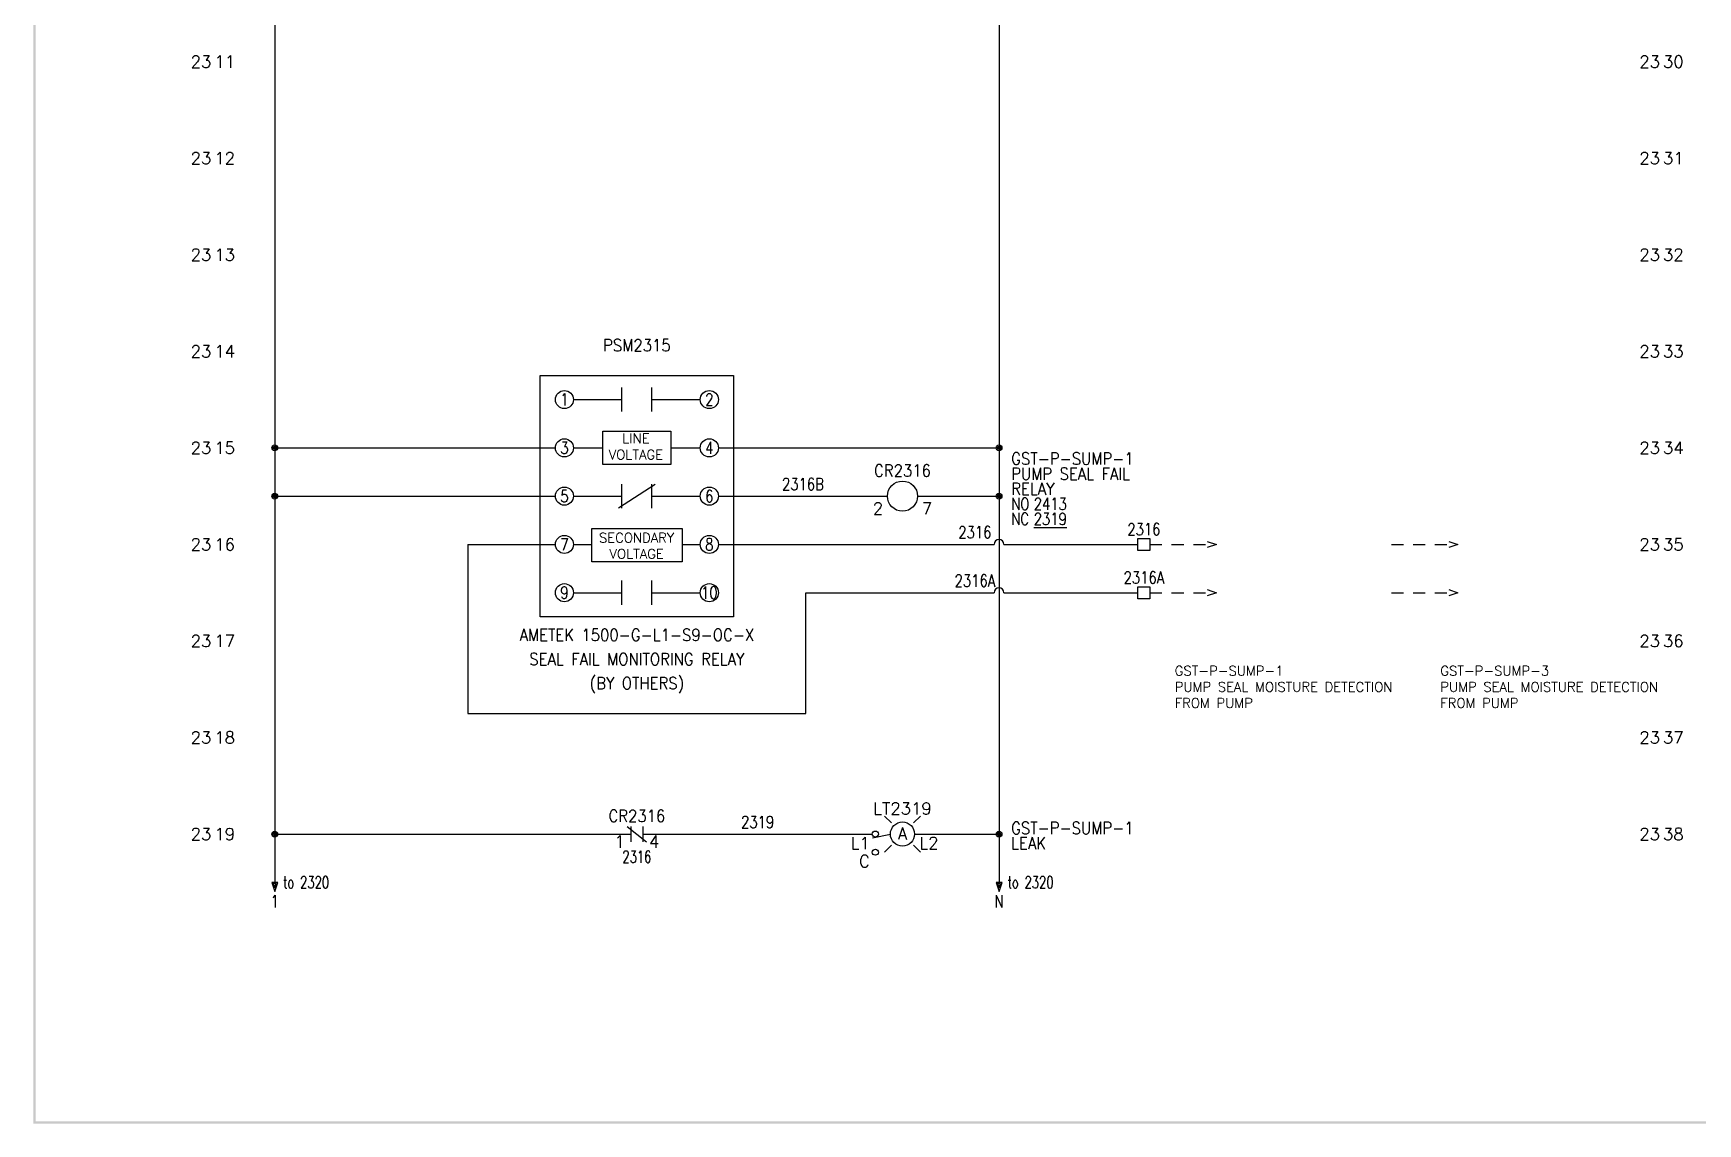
# Model space of a CAD drawing. Header units: inches. Extents: x 0 to 33.9, y 0 to 22.6.
# Drawn here: x 0 to 17.23, y 0 to 11.29 of the extents above; entities that cross this region are included whole.
import ezdxf
from ezdxf.enums import TextEntityAlignment as Align

# ---------------------------------------------------------------- set-up
doc = ezdxf.new("R2010")
doc.units = ezdxf.units.IN
doc.header["$MEASUREMENT"] = 0
doc.linetypes.add('HIDDEN2', pattern=[0.1875, 0.125, -0.0625])
for name, color, linetype in [('DESC', 150, 'Continuous'), ('MISC', 7, 'Continuous'), ('SYMS', 7, 'Continuous'), ('TAGS', 150, 'Continuous'), ('TERMS', 123, 'Continuous'), ('WIRENO', 72, 'Continuous'), ('WIREREF', 52, 'Continuous'), ('WIRES', 7, 'Continuous'), ('XREF', 7, 'Continuous'), ('XREFCHILD', 134, 'Continuous')]:
    doc.layers.add(name, color=color, linetype=linetype)
doc.styles.get("Standard").update_dxf_attribs({"font": 'romans.shx'})
doc.styles.add('WD', font='romans.shx')

# ---------------------------------------------------------------- blocks, each defined once
blk = doc.blocks.new('S&L Title Block V2')
at = {"color": 2}
for points in [[(0, 0), (0.025, 0.025), (0, 22.587), (0.025, 22.562)], [(33.888, 0), (33.888, 0.025), (0, 0), (0.025, 0.025)]]:
    blk.add_trace(points, dxfattribs=at)
for tag, height, p in [('TITLE#1', 0.15, (31.11, 1.739)), ('TITLE#2', 0.1, (31.129, 1.58))]:
    blk.add_attdef(tag, text='', height=height).set_placement(p, align=Align.CENTER)
for tag, p, height in [('DRAWNBY', (28.968, 0.735), 0.1), ('SCALE', (30.644, 0.731), 0.1), ('CHKBY', (28.975, 0.429), 0.1), ('DATE', (30.653, 0.449), 0.1), ('SH#', (32.993, 0.197), 0.125)]:
    blk.add_attdef(tag, p, '', height=height)
blk.add_attdef('JOB#', text='', height=0.125).set_placement((32.83, 0.195), align=Align.RIGHT)
at = {"flags": 9}
blk.add_attdef('WD_TB', (0, 0), '', height=0.1, dxfattribs=at)
blk = doc.blocks.new('WDDOT')
for radius in [0.03, 0.0187, 0.00929]:
    blk.add_circle((0, 0), radius)
blk = doc.blocks.new('HCR1')
blk.add_circle((0, 0), 0.156)
at = {"style": 'WD'}
for tag, width, p in [('INST', 0.7, (0.006, 0.528)), ('LOC', 0.7, (0.006, 0.359)), ('TAG1', 0.9, (0, 0.202))]:
    blk.add_attdef(tag, text='', height=0.125, dxfattribs=dict(at, width=width)).set_placement(p, align=Align.CENTER)
at = {"style": 'WD', "flags": 9}
blk.add_attdef('FAMILY', text='', height=0.01, dxfattribs=at).set_placement((-0.005, 0.17), align=Align.CENTER)
at = {"style": 'WD'}
for tag, p, width in [('DESC1', (1.126, 0.076), 0.9), ('DESC2', (1.126, -0.081), 0.9), ('DESC3', (1.126, -0.237), 0.9), ('XREFNO', (1.359, -0.393), 0.8), ('XREFNC', (1.359, -0.549), 0.8)]:
    blk.add_attdef(tag, p, '', height=0.125, dxfattribs=dict(at, width=width))
at = {"style": 'WD', "flags": 1}
for tag, p in [('X4TERM01', (-0.156, 0)), ('X1TERM02', (0.156, 0))]:
    blk.add_attdef(tag, p, '', height=0.0125, dxfattribs=at)
at = {"linetype": 'Continuous', "style": 'WD', "flags": 9}
blk.add_attdef('ASSYCODE', text='', height=0.01, dxfattribs=at).set_placement((0, 0.125), align=Align.CENTER)
at = {"linetype": 'Continuous', "style": 'WD', "flags": 1}
for tag, p in [('MFG', (0, 0.14)), ('CAT', (0, 0.159))]:
    blk.add_attdef(tag, text='', height=0.01, dxfattribs=at).set_placement(p, align=Align.MIDDLE)
at = {"linetype": 'Continuous', "style": 'WD'}
blk.add_attdef('TERM01', text='', height=0.125, dxfattribs=at).set_placement((-0.2, -0.066), align=Align.TOP_RIGHT)
blk.add_attdef('TERM02', text='', height=0.125, dxfattribs=at).set_placement((0.2, -0.066), align=Align.TOP_LEFT)
at = {"style": 'WD', "width": 0.8, "flags": 8}
for tag, p in [('NO', (1.126, -0.393)), ('NC', (1.126, -0.549))]:
    blk.add_attdef(tag, p, '', height=0.125, dxfattribs=at)
blk = doc.blocks.new('HT0W01')
for p, q in [((-0.062, 0.062), (0.062, 0.062)), ((-0.062, -0.062), (-0.062, 0.062)), ((0.062, 0.062), (0.062, -0.062)), ((0.062, -0.062), (-0.062, -0.062))]:
    blk.add_line(p, q)
at = {"style": 'WD'}
for tag, p, width in [('INST', (0.062, 0.42), 0.7), ('LOC', (0.062, 0.25), 0.7), ('DESC1', (0.05, -0.385), 0.8)]:
    blk.add_attdef(tag, p, '', height=0.125, dxfattribs=dict(at, width=width))
at = {"linetype": 'Continuous', "style": 'WD', "width": 0.8, "flags": 8}
blk.add_attdef('WIRENO', text='', height=0.125, dxfattribs=at).set_placement((0, 0.094), align=Align.CENTER)
at = {"style": 'WD', "flags": 1}
for tag, p, height in [('X4TERM01', (-0.062, 0), 0.0125), ('X4TERMDESC01', (-0.055, -0.023), 0.025), ('X2TERMDESC01', (-0.006, 0.029), 0.025), ('STRIPSEQ', (0, 0), 0.00125), ('X2TERM01', (0, 0.062), 0.0125), ('X1TERMDESC01', (0.039, 0.007), 0.025), ('X1TERM01', (0.062, 0), 0.0125), ('LINKTERM', (0, -0.002), 0.00125), ('X8TERM01', (0, -0.062), 0.0125), ('X8TERMDESC01', (0, -0.054), 0.025)]:
    blk.add_attdef(tag, p, '', height=height, dxfattribs=at)
at = {"linetype": 'Continuous', "style": 'WD'}
for tag, p, height, width, flags in [('TAGSTRIP', (0.05, -0.229), 0.125, 0.9, 8), ('CAT', (0.213, -0.406), 0.109, 0.8, 1), ('DESC2', (0.05, -0.541), 0.125, 0.8, 8), ('DESC3', (0.05, -0.698), 0.125, 0.8, 8)]:
    blk.add_attdef(tag, p, '', height=height, dxfattribs=dict(at, width=width, flags=flags))
at = {"linetype": 'Continuous', "style": 'WD', "width": 0.8, "flags": 1}
blk.add_attdef('MFG', text='', height=0.109, dxfattribs=at).set_placement((0.088, -0.406), align=Align.RIGHT)
at = {"style": 'WD', "width": 0.7, "flags": 1}
blk.add_attdef('ASSYCODE', (0.062, -0.281), '', height=0.01, dxfattribs=at)
blk = doc.blocks.new('HLT1AP')
for p, q in [((-0.115, 0.115), (-0.186, 0.186)), ((0.115, 0.115), (0.186, 0.186)), ((-0.125, -0.003), (-0.31, -0.043)), ((-0.115, -0.115), (-0.186, -0.186)), ((0.115, -0.115), (0.186, -0.186))]:
    blk.add_line(p, q)
for centre, radius in [((-0.281, 0), 0.0312), ((0, 0), 0.125), ((-0.281, -0.188), 0.0312)]:
    blk.add_circle(centre, radius)
at = {"style": 'WD', "width": 0.7}
for tag, p in [('INST', (0.006, 0.528)), ('LOC', (0.006, 0.359))]:
    blk.add_attdef(tag, text='', height=0.125, dxfattribs=at).set_placement(p, align=Align.CENTER)
at = {"style": 'WD'}
for tag, p in [('TAG1', (0, 0.202)), ('COLOR', (0, -0.058))]:
    blk.add_attdef(tag, text='', height=0.125, dxfattribs=at).set_placement(p, align=Align.CENTER)
at = {"style": 'WD', "flags": 1}
for tag, p in [('X4TERM01', (-0.312, 0)), ('X1TERM02', (0.125, 0)), ('X4TERM03', (-0.312, -0.188))]:
    blk.add_attdef(tag, p, '', height=0.0125, dxfattribs=at)
at = {"linetype": 'Continuous', "style": 'WD', "flags": 9}
blk.add_attdef('ASSYCODE', text='', height=0.01, dxfattribs=at).set_placement((0.001, 0.1), align=Align.CENTER)
at = {"style": 'WD', "flags": 9}
blk.add_attdef('FAMILY', text='', height=0.01, dxfattribs=at).set_placement((-0.005, 0.161), align=Align.CENTER)
at = {"linetype": 'Continuous', "style": 'WD', "flags": 1}
for tag, p in [('MFG', (0, 0.121)), ('CAT', (0, 0.14))]:
    blk.add_attdef(tag, text='', height=0.01, dxfattribs=at).set_placement(p, align=Align.MIDDLE)
at = {"style": 'WD'}
for tag, p, width in [('DESC1', (1.125, 0), 0.9), ('WDTAGALT', (1.125, -0.312), 0.7)]:
    blk.add_attdef(tag, p, '', height=0.125, dxfattribs=dict(at, width=width))
at = {"linetype": 'Continuous', "style": 'WD', "flags": 8}
for tag, p in [('TERM01', (-0.338, -0.031)), ('TERM03', (-0.338, -0.219))]:
    blk.add_attdef(tag, text='', height=0.125, dxfattribs=at).set_placement(p, align=Align.TOP_RIGHT)
blk.add_attdef('TERM02', text='', height=0.125, dxfattribs=at).set_placement((0.175, -0.031), align=Align.TOP_LEFT)
at = {"style": 'WD', "width": 0.9}
blk.add_attdef('DESC2', text='', height=0.125, dxfattribs=at).set_placement((1.125, -0.031), align=Align.TOP_LEFT)
blk = doc.blocks.new('WD_WNH')
at = {"linetype": 'Continuous', "style": 'WD', "width": 0.8}
blk.add_attdef('WIRENO', text='', height=0.125, dxfattribs=at).set_placement((0, 0.062), align=Align.CENTER)
at = {"style": 'WD', "flags": 1}
for tag, p in [('W01USER', (0, 0.078)), ('W02USER', (0, 0.07)), ('W03USER', (0, 0.062)), ('W04USER', (0, 0.055)), ('W05USER', (0, 0.047)), ('W06USER', (0, 0.039)), ('W07USER', (0, 0.031)), ('W08USER', (0, 0.023)), ('W09USER', (0, 0.016)), ('W10USER', (0, 0.008))]:
    blk.add_attdef(tag, text='', height=0.005, dxfattribs=at).set_placement(p, align=Align.CENTER)
blk = doc.blocks.new('HCR22')
at = {"linetype": 'Continuous'}
for p, q in [((-0.1, 0.08), (0.1, -0.08)), ((-0.062, 0.08), (-0.062, -0.08)), ((0.062, 0.08), (0.062, -0.08))]:
    blk.add_line(p, q, dxfattribs=at)
at = {"style": 'WD'}
for tag, width, p in [('INST', 0.7, (0, 0.451)), ('LOC', 0.7, (0, 0.281)), ('TAG2', 0.9, (0, 0.125)), ('DESC1', 0.7, (0, -0.449)), ('XREF', 0.7, (0, -0.297)), ('DESC2', 0.7, (0, -0.597)), ('DESC3', 0.7, (0, -0.744))]:
    blk.add_attdef(tag, text='', height=0.125, dxfattribs=dict(at, width=width)).set_placement(p, align=Align.CENTER)
for tag, p, height, flags in [('X4TERM01', (-0.062, 0), 0.0125, 1), ('X1TERM02', (0.062, 0), 0.0125, 1), ('FAMILY', (0.097, 0.036), 0.01, 9), ('CONTACT', (0.097, 0.02), 0.01, 1)]:
    blk.add_attdef(tag, p, '', height=height, dxfattribs=dict(at, flags=flags))
for tag, p in [('X2LINK', (0, 0.125)), ('X8LINK', (0, -0.125))]:
    blk.add_attdef(tag, p, '', height=0.01, dxfattribs=at)
at = {"linetype": 'Continuous', "style": 'WD', "flags": 8}
blk.add_attdef('TERM01', text='', height=0.125, dxfattribs=at).set_placement((-0.125, -0.016), align=Align.TOP_RIGHT)
blk.add_attdef('TERM02', text='', height=0.125, dxfattribs=at).set_placement((0.125, -0.016), align=Align.TOP_LEFT)
blk = doc.blocks.new('HA1S4')
for points in [[(0, 0), (-0.031, 0), (0, -0.094), (0.031, 0), (0, 0)], [(0.016, -0.011), (-0.016, -0.011), (0, -0.058), (0.016, -0.011)]]:
    blk.add_lwpolyline(points)
at = {"style": 'WD', "width": 0.7}
for tag, p in [('DESC1', (0.088, 0.113)), ('XREF', (0.088, -0.062))]:
    blk.add_attdef(tag, p, '', height=0.125, dxfattribs=at)
at = {"style": 'WD', "flags": 1}
for tag, p in [('X2TERM01', (0, 0)), ('SIGCODE', (0.035, -0.083))]:
    blk.add_attdef(tag, p, '', height=0.01, dxfattribs=at)
at = {"style": 'WD', "width": 0.8, "flags": 8}
blk.add_attdef('WIRENO', text='', height=0.125, dxfattribs=at).set_placement((0, -0.259), align=Align.CENTER)
blk = doc.blocks.new('HMS1_AMETEK_RELAY_002')
for p, q in [((0.094, 0), (0.594, 0)), ((0.594, -0.125), (0.594, 0.125)), ((0.906, -0.125), (0.906, 0.125)), ((0.906, 0), (1.406, 0)), ((0.094, -0.5), (0.398, -0.5)), ((1.102, -0.5), (1.406, -0.5)), ((0.094, -1), (0.594, -1)), ((0.558, -1.122), (0.94, -0.876)), ((0.594, -1.125), (0.594, -0.875)), ((0.906, -1.125), (0.906, -0.875)), ((0.906, -1), (1.406, -1)), ((0.094, -1.5), (0.282, -1.5)), ((1.218, -1.5), (1.406, -1.5)), ((0.594, -2.125), (0.594, -1.875)), ((0.906, -2.125), (0.906, -1.875)), ((0.094, -2), (0.594, -2)), ((0.906, -2), (1.406, -2))]:
    blk.add_line(p, q)
for points in [[(-0.25, 0.25), (1.75, 0.25), (1.75, -2.25), (-0.25, -2.25)], [(0.398, -0.328), (1.102, -0.328), (1.102, -0.672), (0.398, -0.672)], [(0.282, -1.335), (1.218, -1.335), (1.218, -1.681), (0.282, -1.681)]]:
    blk.add_lwpolyline(points, close=True)
for centre in [(0, 0), (1.5, 0), (0, -0.5), (1.5, -0.5), (0, -1), (1.5, -1), (0, -1.5), (1.5, -1.5), (0, -2), (1.5, -2)]:
    blk.add_circle(centre, 0.0938)
at = {"char_height": 0.1, "attachment_point": 1}
for s, insert in [('\\pxqc;LINE\\PVOLTAGE', (0.503, -0.353)), ('\\pxqc;SECONDARY\\PVOLTAGE', (0.511, -1.381))]:
    blk.add_mtext_dynamic_manual_height_columns(s, width=0.47328, gutter_width=0.5, heights=[0], dxfattribs=dict(at, insert=insert))
at = {"style": 'WD'}
for tag, width, p in [('TAG1', 0.9, (0.75, 0.5)), ('INST', 0.7, (2, -2.5)), ('LOC', 0.7, (2, -2.75))]:
    blk.add_attdef(tag, text='', height=0.125, dxfattribs=dict(at, width=width)).set_placement(p, align=Align.CENTER)
at = {"style": 'WD', "width": 0.8, "flags": 8}
for tag, p in [('NO', (2.5, 0.25)), ('NC', (2.5, 0))]:
    blk.add_attdef(tag, p, '', height=0.125, dxfattribs=at)
at = {"style": 'WD', "width": 0.8}
for tag, p in [('TERM01', (0, 0)), ('TERM02', (1.5, 0)), ('X4TERMDESC01', (0.301, -0.163)), ('X1TERMDESC02', (1.815, -0.163)), ('TERM03', (0, -0.5)), ('TERM04', (1.5, -0.5)), ('X4TERMDESC03', (0.315, -0.663)), ('X1TERMDESC04', (1.818, -0.663)), ('TERM05', (0, -1)), ('TERM06', (1.5, -1)), ('X4TERMDESC05', (0.315, -1.163)), ('X1TERMDESC06', (1.815, -1.163)), ('TERM07', (0, -1.5)), ('TERM08', (1.5, -1.5)), ('X4TERMDESC07', (0.315, -1.663)), ('X1TERMDESC08', (1.815, -1.663)), ('TERM09', (0, -2)), ('TERM10', (1.5, -2)), ('X4TERMDESC09', (0.313, -2.163)), ('X1TERMDESC10', (1.815, -2.163))]:
    blk.add_attdef(tag, text='', height=0.125, dxfattribs=at).set_placement(p, align=Align.MIDDLE)
at = {"style": 'WD', "flags": 1}
for tag, p in [('X4TERM01', (-0.094, 0)), ('X1TERM02', (1.594, 0)), ('X4TERM03', (-0.094, -0.5)), ('X1TERM04', (1.594, -0.5)), ('X4TERM05', (-0.094, -1)), ('X1TERM06', (1.594, -1)), ('X4TERM07', (-0.094, -1.5)), ('X1TERM08', (1.594, -1.5)), ('X4TERM09', (-0.094, -2)), ('X1TERM10', (1.594, -2))]:
    blk.add_attdef(tag, p, '', height=0.01, dxfattribs=at)
for tag, p in [('MFG', (0.75, 0)), ('CAT', (0.75, -0.25))]:
    blk.add_attdef(tag, text='', height=0.01, dxfattribs=at).set_placement(p, align=Align.MIDDLE)
at = {"style": 'WD', "flags": 9}
for tag, p in [('ASSYCODE', (0.705, -0.5)), ('FAMILY', (0.75, -0.75))]:
    blk.add_attdef(tag, text='', height=0.01, dxfattribs=at).set_placement(p, align=Align.CENTER)
at = {"style": 'WD'}
for tag, p, width in [('XREFNO', (-1, -2.5), 0.8), ('DESC1', (0.5, -2.5), 0.9), ('XREFNC', (-1, -2.75), 0.8), ('DESC2', (0.5, -2.75), 0.9), ('DESC3', (0.5, -3), 0.9)]:
    blk.add_attdef(tag, p, '', height=0.125, dxfattribs=dict(at, width=width))
blk = doc.blocks.new('HA1X1')
for p, q in [((-0.09375, 0.03125), (0, 0)), ((0, 0), (-0.09375, -0.03125))]:
    blk.add_line(p, q)
at = {"style": 'WD', "flags": 1}
blk.add_attdef('X4TERM01', (0, 0), '', height=0.01, dxfattribs=at)
at = {"style": 'WD', "width": 0.9}
blk.add_attdef('DESC1', (0.1, 0.0406), '', height=0.125, dxfattribs=at)
blk.add_attdef('DESC2', text='', height=0.125, dxfattribs=at).set_placement((0.1, -0.025), align=Align.TOP_LEFT)

msp = doc.modelspace()

# ---------------------------------------------------------------- linework, layer by layer
at = {"layer": 'WIRES'}
for p, q in [((2.5, 21.5), (2.5, 2.5)), ((10, 21.5), (10, 2.5)), ((2.5, 7), (5.406, 7)), ((7.094, 7), (10, 7)), ((2.5, 6.5), (5.406, 6.5)), ((7.094, 6.5), (8.844, 6.5)), ((9.156, 6.5), (10, 6.5)), ((4.5, 6), (5.406, 6)), ((4.5, 6), (4.5, 4.25)), ((7.094, 6), (9.95, 6)), ((10.05, 6), (11.438, 6)), ((8, 4.25), (8, 5.5)), ((8, 5.5), (9.95, 5.5)), ((10.05, 5.5), (11.438, 5.5)), ((4.5, 4.25), (8, 4.25)), ((2.5, 3), (6.188, 3)), ((6.312, 3), (8.688, 3)), ((9.125, 3), (10, 3))]:
    msp.add_line(p, q, dxfattribs=at)
at = {"layer": 'WIRES', "linetype": 'HIDDEN2'}
for p, q in [((11.562, 6), (12.188, 6)), ((14.062, 6), (14.688, 6)), ((11.562, 5.5), (12.188, 5.5)), ((14.062, 5.5), (14.688, 5.5))]:
    msp.add_line(p, q, dxfattribs=at)
at = {"layer": 'WIRES'}
for centre in [(10, 6), (10, 5.5)]:
    msp.add_arc(centre, 0.05, 0, 180, dxfattribs=at)

# ---------------------------------------------------------------- block references
msp.add_blockref('S&L Title Block V2', (0, 0))
at = {"layer": 'SYMS'}
ref = msp.add_blockref('HMS1_AMETEK_RELAY_002', (5.5, 7.5), dxfattribs=at)
ref.add_attrib('TERM01', '1', dxfattribs={"layer": 'TERMS', "height": 0.125, "style": 'WD', "width": 0.8}).set_placement((5.5, 7.5), align=Align.MIDDLE)
ref.add_attrib('TERM02', '2', dxfattribs={"layer": 'TERMS', "height": 0.125, "style": 'WD', "width": 0.8}).set_placement((7, 7.5), align=Align.MIDDLE)
ref.add_attrib('TERM03', '3', dxfattribs={"layer": 'TERMS', "height": 0.125, "style": 'WD', "width": 0.8}).set_placement((5.5, 7), align=Align.MIDDLE)
ref.add_attrib('TERM04', '4', dxfattribs={"layer": 'TERMS', "height": 0.125, "style": 'WD', "width": 0.8}).set_placement((7, 7), align=Align.MIDDLE)
ref.add_attrib('TERM05', '5', dxfattribs={"layer": 'TERMS', "height": 0.125, "style": 'WD', "width": 0.8}).set_placement((5.5, 6.5), align=Align.MIDDLE)
ref.add_attrib('TERM06', '6', dxfattribs={"layer": 'TERMS', "height": 0.125, "style": 'WD', "width": 0.8}).set_placement((7, 6.5), align=Align.MIDDLE)
ref.add_attrib('TERM07', '7', dxfattribs={"layer": 'TERMS', "height": 0.125, "style": 'WD', "width": 0.8}).set_placement((5.5, 6), align=Align.MIDDLE)
ref.add_attrib('TERM08', '8', dxfattribs={"layer": 'TERMS', "height": 0.125, "style": 'WD', "width": 0.8}).set_placement((7, 6), align=Align.MIDDLE)
ref.add_attrib('TERM09', '9', dxfattribs={"layer": 'TERMS', "height": 0.125, "style": 'WD', "width": 0.8}).set_placement((5.5, 5.5), align=Align.MIDDLE)
ref.add_attrib('TERM10', '10', dxfattribs={"layer": 'TERMS', "height": 0.125, "style": 'WD', "width": 0.8}).set_placement((7, 5.5), align=Align.MIDDLE)
ref.add_attrib('TAG1', 'PSM2315', dxfattribs={"layer": 'TAGS', "height": 0.125, "style": 'WD', "width": 0.9}).set_placement((6.25, 8), align=Align.CENTER)
ref.add_attrib('DESC1', 'AMETEK 1500-G-L1-S9-OC-X', dxfattribs={"layer": 'DESC', "height": 0.125, "style": 'WD', "width": 0.9}).set_placement((6.25, 5), align=Align.CENTER)
ref.add_attrib('DESC2', 'SEAL FAIL MONITORING RELAY', dxfattribs={"layer": 'DESC', "height": 0.125, "style": 'WD', "width": 0.9}).set_placement((6.25, 4.75), align=Align.CENTER)
ref.add_attrib('DESC3', '(BY OTHERS)', dxfattribs={"layer": 'DESC', "height": 0.125, "style": 'WD', "width": 0.9}).set_placement((6.25, 4.5), align=Align.CENTER)
for name, p in [('WDDOT', (2.5, 7)), ('WDDOT', (10, 7)), ('WDDOT', (2.5, 6.5)), ('WDDOT', (10, 6.5)), ('HA1X1', (12.25, 6)), ('HA1X1', (14.75, 6)), ('HA1X1', (12.25, 5.5)), ('HA1X1', (14.75, 5.5)), ('WDDOT', (2.5, 3)), ('WDDOT', (10, 3))]:
    msp.add_blockref(name, p, dxfattribs=at)
ref = msp.add_blockref('HCR1', (9, 6.5), dxfattribs=at)
ref.add_attrib('DESC3', 'RELAY', (10.126, 6.513), dxfattribs={"layer": 'DESC', "height": 0.125, "style": 'WD', "width": 0.9})
ref.add_attrib('NC', 'NC', (10.126, 6.201), dxfattribs={"layer": 'MISC', "height": 0.125, "style": 'WD', "width": 0.8, "flags": 8})
ref.add_attrib('NO', 'NO', (10.126, 6.357), dxfattribs={"layer": 'MISC', "height": 0.125, "style": 'WD', "width": 0.8, "flags": 8})
ref.add_attrib('TERM02', '7', dxfattribs={"layer": 'TERMS', "linetype": 'Continuous', "height": 0.125, "style": 'WD'}).set_placement((9.2, 6.434), align=Align.TOP_LEFT)
ref.add_attrib('TERM01', '2', dxfattribs={"layer": 'TERMS', "linetype": 'Continuous', "height": 0.125, "style": 'WD'}).set_placement((8.8, 6.434), align=Align.TOP_RIGHT)
ref.add_attrib('XREFNC', '%%u2319%%u', (10.359, 6.201), dxfattribs={"layer": 'XREF', "height": 0.125, "style": 'WD', "width": 0.8})
ref.add_attrib('XREFNO', '2413', (10.359, 6.357), dxfattribs={"layer": 'XREF', "height": 0.125, "style": 'WD', "width": 0.8})
ref.add_attrib('DESC2', 'PUMP SEAL FAIL', (10.126, 6.669), dxfattribs={"layer": 'DESC', "height": 0.125, "style": 'WD', "width": 0.9})
ref.add_attrib('DESC1', 'GST-P-SUMP-1', (10.126, 6.826), dxfattribs={"layer": 'DESC', "height": 0.125, "style": 'WD', "width": 0.9})
ref.add_attrib('TAG1', 'CR2316', dxfattribs={"layer": 'TAGS', "height": 0.125, "style": 'WD', "width": 0.9}).set_placement((9, 6.702), align=Align.CENTER)
ref = msp.add_blockref('HT0W01', (11.5, 6), dxfattribs=at)
ref.add_attrib('WIRENO', '2316', dxfattribs={"layer": 'WIREREF', "linetype": 'Continuous', "height": 0.125, "style": 'WD', "width": 0.8, "flags": 8}).set_placement((11.5, 6.094), align=Align.CENTER)
ref = msp.add_blockref('HT0W01', (11.5, 5.5), dxfattribs=at)
ref.add_attrib('WIRENO', '2316A', dxfattribs={"layer": 'WIREREF', "linetype": 'Continuous', "height": 0.125, "style": 'WD', "width": 0.8, "flags": 8}).set_placement((11.5, 5.594), align=Align.CENTER)
ref = msp.add_blockref('HLT1AP', (9, 3), dxfattribs=at)
ref.add_attrib('TERM03', 'C', dxfattribs={"layer": 'TERMS', "linetype": 'Continuous', "height": 0.125, "style": 'WD', "flags": 8}).set_placement((8.662, 2.781), align=Align.TOP_RIGHT)
ref.add_attrib('DESC2', 'LEAK', dxfattribs={"layer": 'DESC', "height": 0.125, "style": 'WD', "width": 0.9}).set_placement((10.125, 2.969), align=Align.TOP_LEFT)
ref.add_attrib('DESC1', 'GST-P-SUMP-1', (10.125, 3), dxfattribs={"layer": 'DESC', "height": 0.125, "style": 'WD', "width": 0.9})
ref.add_attrib('TERM02', 'L2', dxfattribs={"layer": 'TERMS', "linetype": 'Continuous', "height": 0.125, "style": 'WD', "flags": 8}).set_placement((9.175, 2.969), align=Align.TOP_LEFT)
ref.add_attrib('TERM01', 'L1', dxfattribs={"layer": 'TERMS', "linetype": 'Continuous', "height": 0.125, "style": 'WD', "flags": 8}).set_placement((8.662, 2.969), align=Align.TOP_RIGHT)
ref.add_attrib('TAG1', 'LT2319', dxfattribs={"layer": 'TAGS', "height": 0.125, "style": 'WD'}).set_placement((9, 3.202), align=Align.CENTER)
ref.add_attrib('COLOR', 'A', dxfattribs={"layer": 'MISC', "height": 0.125, "style": 'WD'}).set_placement((9, 2.942), align=Align.CENTER)
ref = msp.add_blockref('HCR22', (6.25, 3), dxfattribs=at)
ref.add_attrib('XREF', '2316', dxfattribs={"layer": 'XREFCHILD', "height": 0.125, "style": 'WD', "width": 0.7}).set_placement((6.25, 2.703), align=Align.CENTER)
ref.add_attrib('TERM02', '4', dxfattribs={"layer": 'TERMS', "linetype": 'Continuous', "height": 0.125, "style": 'WD', "flags": 8}).set_placement((6.375, 2.984), align=Align.TOP_LEFT)
ref.add_attrib('TERM01', '1', dxfattribs={"layer": 'TERMS', "linetype": 'Continuous', "height": 0.125, "style": 'WD', "flags": 8}).set_placement((6.125, 2.984), align=Align.TOP_RIGHT)
ref.add_attrib('TAG2', 'CR2316', dxfattribs={"layer": 'TAGS', "height": 0.125, "style": 'WD', "width": 0.9}).set_placement((6.25, 3.125), align=Align.CENTER)
ref = msp.add_blockref('WD_WNH', (7.5, 3), dxfattribs=at)
ref.add_attrib('WIRENO', '2319', dxfattribs={"layer": 'WIRENO', "linetype": 'Continuous', "height": 0.125, "style": 'WD', "width": 0.8}).set_placement((7.5, 3.062), align=Align.CENTER)
ref = msp.add_blockref('HA1S4', (2.5, 2.5), dxfattribs=at)
ref.add_attrib('WIRENO', '1', dxfattribs={"layer": 'WIREREF', "height": 0.125, "style": 'WD', "width": 0.8, "flags": 8}).set_placement((2.5, 2.241), align=Align.CENTER)
ref.add_attrib('XREF', 'to 2320', (2.587, 2.438), dxfattribs={"layer": 'XREF', "height": 0.125, "style": 'WD', "width": 0.7})
ref = msp.add_blockref('HA1S4', (10, 2.5), dxfattribs=at)
ref.add_attrib('WIRENO', 'N', dxfattribs={"layer": 'WIREREF', "height": 0.125, "style": 'WD', "width": 0.8, "flags": 8}).set_placement((10, 2.241), align=Align.CENTER)
ref.add_attrib('XREF', 'to 2320', (10.088, 2.438), dxfattribs={"layer": 'XREF', "height": 0.125, "style": 'WD', "width": 0.7})
at = {"layer": 'WIRENO'}
ref = msp.add_blockref('WD_WNH', (7.969, 6.5), dxfattribs=at)
ref.add_attrib('WIRENO', '2316B', dxfattribs={"linetype": 'Continuous', "height": 0.125, "style": 'WD', "width": 0.8}).set_placement((7.969, 6.562), align=Align.CENTER)
ref = msp.add_blockref('WD_WNH', (9.75, 6), dxfattribs=at)
ref.add_attrib('WIRENO', '2316', dxfattribs={"linetype": 'Continuous', "height": 0.125, "style": 'WD', "width": 0.8}).set_placement((9.75, 6.063), align=Align.CENTER)
ref = msp.add_blockref('WD_WNH', (9.75, 5.5), dxfattribs=at)
ref.add_attrib('WIRENO', '2316A', dxfattribs={"linetype": 'Continuous', "height": 0.125, "style": 'WD', "width": 0.8}).set_placement((9.75, 5.562), align=Align.CENTER)

# ---------------------------------------------------------------- texts
at = {"style": 'WD'}
for p in [(1.844, 11), (16.844, 11), (1.844, 10), (16.844, 10), (1.844, 9), (16.844, 9), (1.844, 8), (16.844, 8), (1.844, 7), (16.844, 7), (1.844, 6), (16.844, 6), (1.844, 5), (16.844, 5), (1.844, 4), (16.844, 4), (1.844, 3), (16.844, 3)]:
    msp.add_text('23', height=0.125, dxfattribs=at).set_placement(p, align=Align.MIDDLE_RIGHT)
for s, p in [('11', (1.875, 11)), ('30', (16.875, 11)), ('12', (1.875, 10)), ('31', (16.875, 10)), ('13', (1.875, 9)), ('32', (16.875, 9)), ('14', (1.875, 8)), ('33', (16.875, 8)), ('15', (1.875, 7)), ('34', (16.875, 7)), ('16', (1.875, 6)), ('35', (16.875, 6)), ('17', (1.875, 5)), ('36', (16.875, 5)), ('18', (1.875, 4)), ('37', (16.875, 4)), ('19', (1.875, 3)), ('38', (16.875, 3))]:
    msp.add_text(s, height=0.125, dxfattribs=at).set_placement(p, align=Align.MIDDLE_LEFT)
at = {"linetype": 'HIDDEN2', "char_height": 0.1, "attachment_point": 1}
for s, insert in [('GST-P-SUMP-1\\PPUMP SEAL MOISTURE DETECTION\\PFROM PUMP', (11.819, 4.741)), ('GST-P-SUMP-3\\PPUMP SEAL MOISTURE DETECTION\\PFROM PUMP', (14.569, 4.741))]:
    msp.add_mtext_dynamic_manual_height_columns(s, width=2.93089, gutter_width=0.5, heights=[0], dxfattribs=dict(at, insert=insert))

doc.saveas('drawing.dxf')
